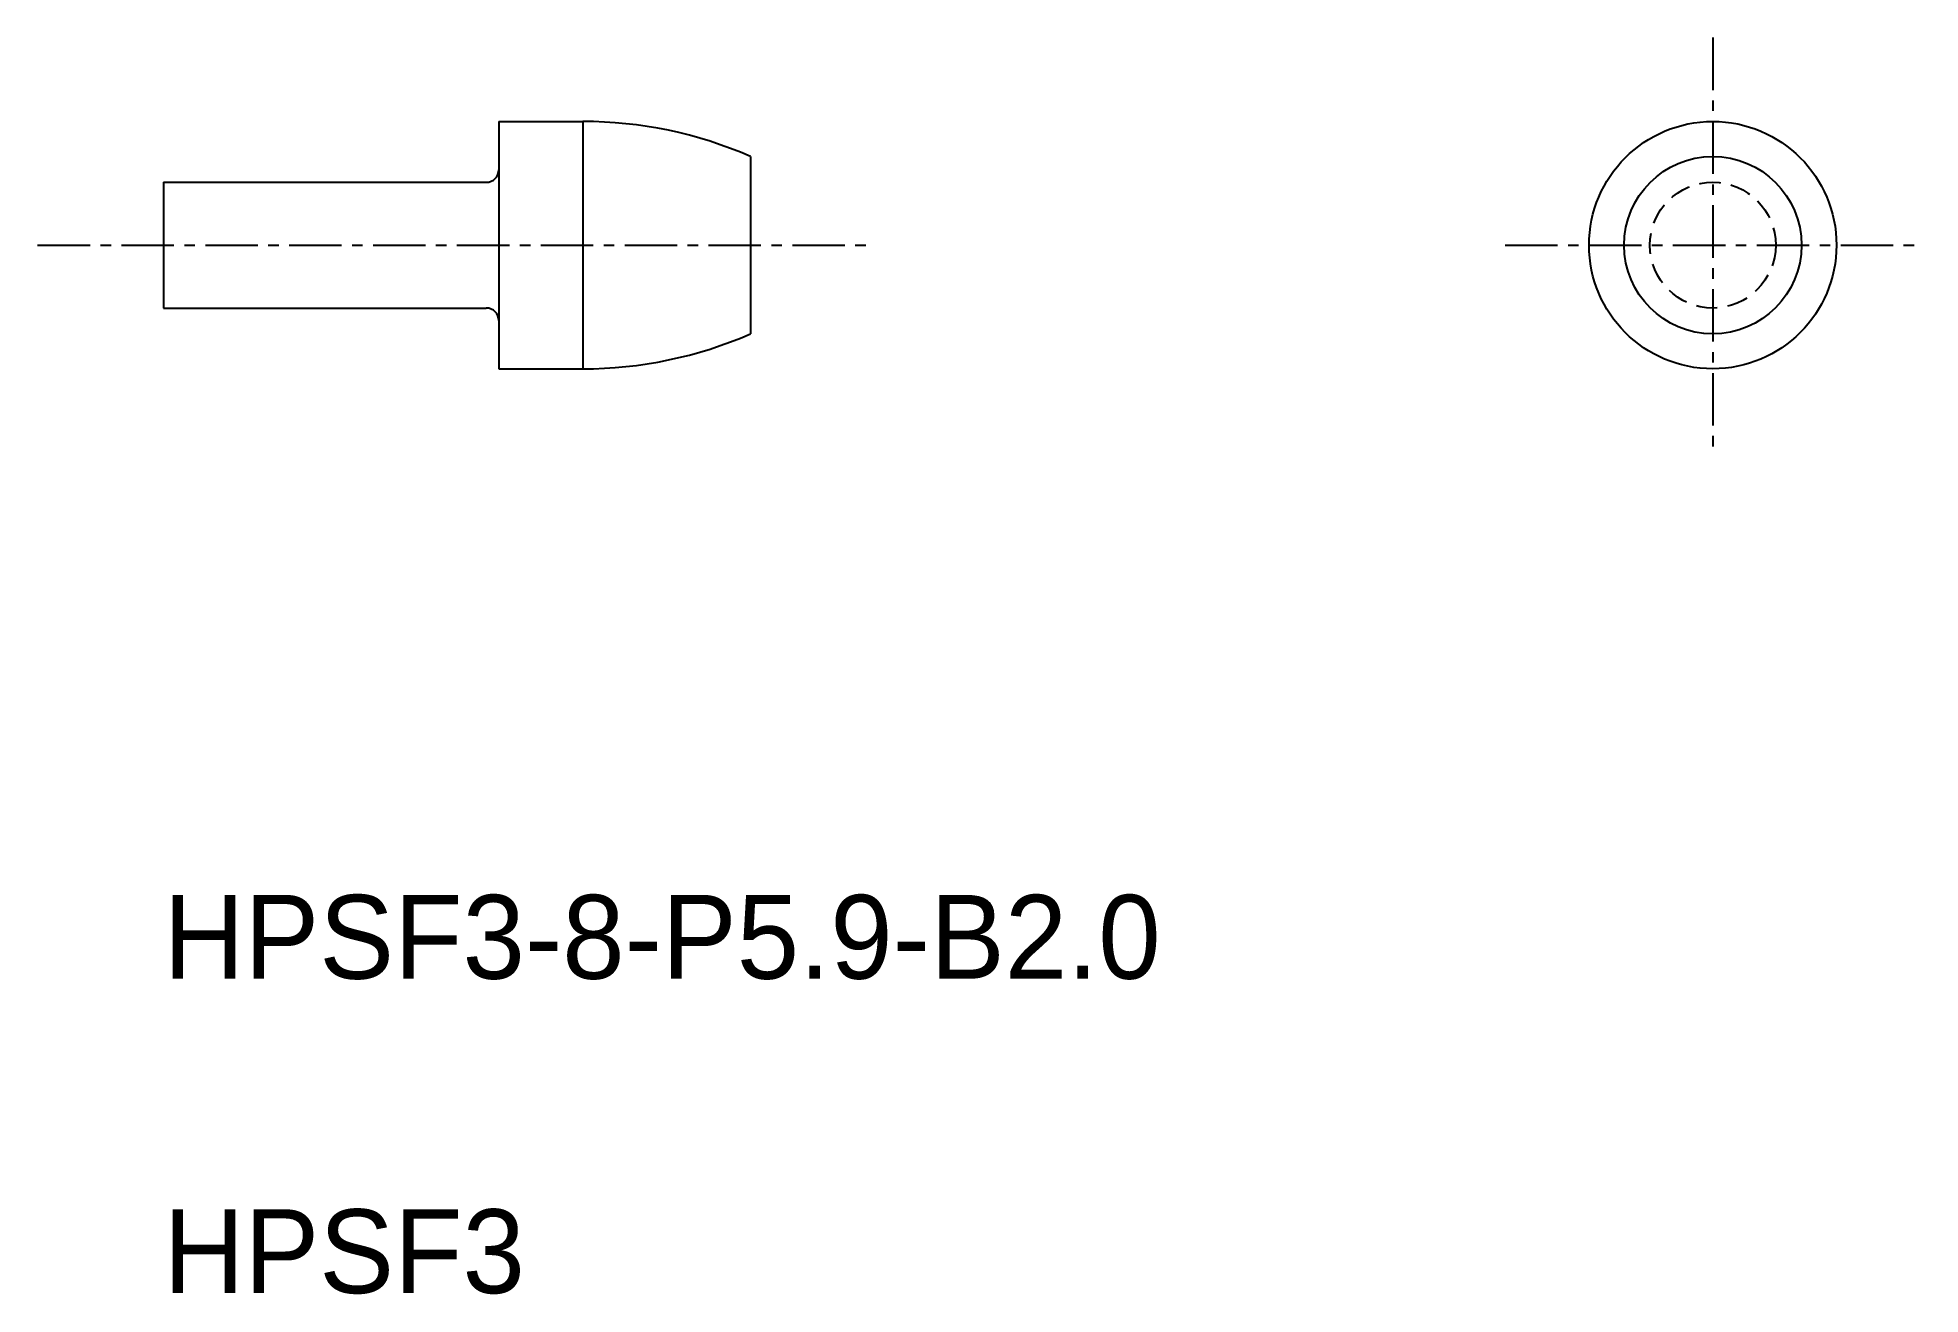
# Model space of a CAD drawing. Extents: x -1008.9 to -964, y -579.5 to -549.5.
import ezdxf

# ---------------------------------------------------------------- set-up
doc = ezdxf.new("R2010")
doc.units = 0
doc.linetypes.add('CENTER', pattern=[2, 1.25, -0.25, 0.25, -0.25])
doc.linetypes.add('DASHED', pattern=[0.75, 0.5, -0.25])
doc.layers.get('0').update_dxf_attribs({"linetype": 'CONTINUOUS'})
doc.layers.add('CENTER', color=1, linetype='CENTER')

msp = doc.modelspace()

# ---------------------------------------------------------------- linework, layer by layer
at = {"color": 7, "linetype": 'CONTINUOUS'}
for p, q in [((-997.922, -551.53), (-997.922, -557.43)), ((-997.922, -551.53), (-995.922, -551.53)), ((-995.922, -551.53), (-995.922, -557.43)), ((-991.922, -552.365), (-991.922, -556.595)), ((-1005.922, -552.98), (-1005.922, -555.98)), ((-1005.922, -552.98), (-998.222, -552.98)), ((-1005.922, -555.98), (-998.222, -555.98)), ((-997.922, -557.43), (-995.922, -557.43))]:
    msp.add_line(p, q, dxfattribs=at)
for radius in [2.95, 2.115]:
    msp.add_circle((-968.972, -554.48), radius, dxfattribs=at)
at = {"color": 3, "linetype": 'DASHED'}
msp.add_circle((-968.972, -554.48), 1.5, dxfattribs=at)
at = {"color": 7, "linetype": 'CONTINUOUS'}
for centre, radius, start, end in [((-995.922, -561.53), 10, 66.4218, 90), ((-998.222, -552.68), 0.3, 270, 0), ((-998.222, -556.28), 0.3, 0, 90), ((-995.922, -547.43), 10, 270, 293.5782)]:
    msp.add_arc(centre, radius, start, end, dxfattribs=at)
at = {"layer": 'CENTER', "color": 1, "linetype": 'CENTER'}
for p, q in [((-968.972, -549.53), (-968.972, -559.43)), ((-1008.922, -554.48), (-988.922, -554.48)), ((-973.922, -554.48), (-964.022, -554.48))]:
    msp.add_line(p, q, dxfattribs=at)

# ---------------------------------------------------------------- texts
at = {"color": 7, "linetype": 'CONTINUOUS'}
for s, p in [('HPSF3-8-P5.9-B2.0 ', (-1005.922, -571.98)), ('HPSF3', (-1005.922, -579.48))]:
    msp.add_text(s, height=2, dxfattribs=at).set_placement(p)

doc.saveas('drawing.dxf')
